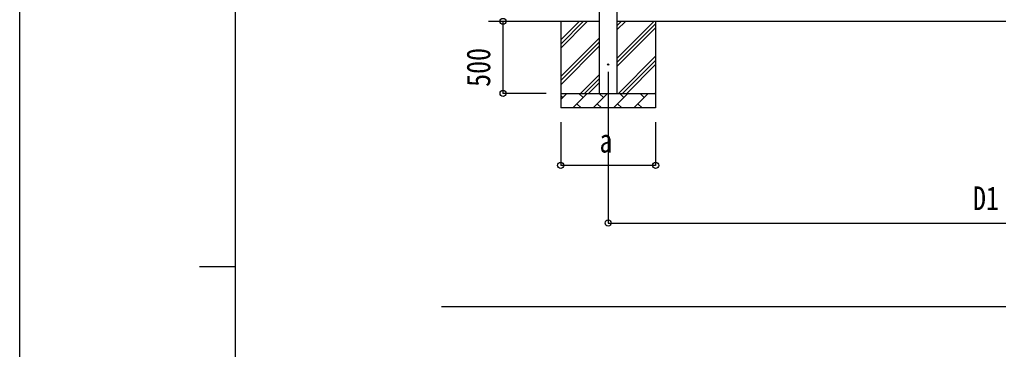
# Model space of a CAD drawing. Units: millimetres, scale not verified. Extents: x -21025 to 21025, y -14850 to 14850.
# Drawn here: x -21025 to -14221, y 50 to 2341 of the extents above; entities that cross this region are included whole.
import ezdxf
from ezdxf.enums import TextEntityAlignment as Align

# ---------------------------------------------------------------- set-up
doc = ezdxf.new("R2010")
doc.units = ezdxf.units.MM
doc.header["$LTSCALE"] = 60
for name, color, linetype in [('0-3_YKK_11', 7, 'Continuous'), ('0-4_YKK_12', 2, 'Continuous'), ('0-5_YKK_13', 4, 'Continuous'), ('0-6_YKK_A1', 4, 'Continuous'), ('0-7_YKK_D', 6, 'Continuous'), ('0-8_YKK_ZWAK', 7, 'Continuous')]:
    doc.layers.add(name, color=color, linetype=linetype)
doc.styles.add('ＭＳ ゴシック', font='')
doc.styles.get('ＭＳ ゴシック').set_extended_font_data('MS Gothic')

msp = doc.modelspace()

# ---------------------------------------------------------------- linework, layer by layer
at = {"layer": '0-3_YKK_11'}
msp.add_line((5266.91, 346.69), (-18092.64, 346.69), dxfattribs=at)
at = {"layer": '0-4_YKK_12'}
msp.add_line((-16933.9, 1978), (-16933.9, 1478), dxfattribs=at)
at = {"layer": '0-5_YKK_13'}
msp.add_circle((-16933.9, 2028), 4.5, dxfattribs=at)
at = {"layer": '0-6_YKK_A1'}
for p, q in [((-16996.4, 4628), (-16996.4, 1828)), ((-16871.4, 1828), (-16871.4, 4628)), ((-16996.4, 2328), (-17766.4, 2328)), ((-17263.9, 2328), (-17263.9, 1728)), ((-17263.9, 2142.95), (-17078.85, 2328)), ((-17263.9, 2171.23), (-17107.13, 2328)), ((-17263.9, 2199.52), (-17135.42, 2328)), ((-11697.4, 2328), (-16871.4, 2328)), ((-16871.4, 2072.9), (-16616.3, 2328)), ((-16871.4, 2270.89), (-16814.29, 2328)), ((-16871.4, 2299.18), (-16842.58, 2328)), ((-16603.9, 2328), (-16603.9, 1728)), ((-16871.4, 2044.62), (-16603.9, 2312.12)), ((-16871.4, 2016.33), (-16603.9, 2283.83)), ((-17263.9, 1944.96), (-16996.4, 2212.46)), ((-17263.9, 1916.68), (-16996.4, 2184.18)), ((-17263.9, 1888.39), (-16996.4, 2155.89)), ((-16861.74, 1828), (-16603.9, 2085.84)), ((-16833.46, 1828), (-16603.9, 2057.56)), ((-16805.18, 1828), (-16603.9, 2029.27)), ((-17126.3, 1828), (-16996.4, 1957.9)), ((-17098.02, 1828), (-16996.4, 1929.62)), ((-17069.73, 1828), (-16996.4, 1901.33)), ((-17263.9, 1828), (-16603.9, 1828)), ((-17263.9, 1785.11), (-17221.01, 1828)), ((-17249.56, 1799.45), (-17263.9, 1813.79)), ((-17179.59, 1728), (-17079.59, 1828)), ((-17108.14, 1799.45), (-17136.69, 1828)), ((-17038.17, 1728), (-16938.17, 1828)), ((-16966.72, 1799.45), (-16995.27, 1828)), ((-16896.74, 1728), (-16796.74, 1828)), ((-16825.3, 1799.45), (-16853.85, 1828)), ((-16755.32, 1728), (-16655.32, 1828)), ((-16683.88, 1799.45), (-16712.43, 1828)), ((-16607.19, 1828), (-16603.9, 1831.28)), ((-16603.9, 1728), (-17263.9, 1728)), ((-17151.03, 1756.55), (-17122.48, 1728)), ((-17009.61, 1756.55), (-16981.06, 1728)), ((-16868.19, 1756.55), (-16839.64, 1728)), ((-16726.77, 1756.55), (-16698.22, 1728))]:
    msp.add_line(p, q, dxfattribs=at)
at = {"layer": '0-7_YKK_D'}
for p, q in [((-17363.9, 2328), (-17664.9, 2328)), ((-17663.9, 1828), (-17663.9, 2328)), ((-17363.9, 1828), (-17664.9, 1828)), ((-17263.9, 1628), (-17263.9, 1327)), ((-16933.9, 1628), (-16933.9, 927)), ((-16603.9, 1628), (-16603.9, 1327)), ((-16603.9, 1328), (-17263.9, 1328)), ((-16933.9, 928), (-11597.4, 928))]:
    msp.add_line(p, q, dxfattribs=at)
for centre in [(-17663.9, 2328), (-17663.9, 1828), (-17263.9, 1328), (-16603.9, 1328), (-16933.9, 928)]:
    msp.add_circle(centre, 21.25, dxfattribs=at)
at = {"layer": '0-8_YKK_ZWAK'}
for p, q in [((-19524.9, -12625), (-19524.9, 13875)), ((-19774.9, 625), (-19524.9, 625))]:
    msp.add_line(p, q, dxfattribs=at)
msp.add_lwpolyline([(-21025, -14850), (21025, -14850), (21025, 14850), (-21025, 14850)], close=True, dxfattribs=at)

# ---------------------------------------------------------------- texts
at = {"layer": '0-7_YKK_D', "style": 'ＭＳ ゴシック', "width": 0.8}
msp.add_text('500', height=165, rotation=90, dxfattribs=at).set_placement((-17703.9, 1874), align=Align.BOTTOM_LEFT)
for s, p in [('a', (-16993.9, 1368)), ('D1', (-14397.65, 968))]:
    msp.add_text(s, height=165, dxfattribs=at).set_placement(p, align=Align.BOTTOM_LEFT)

doc.saveas('drawing.dxf')
